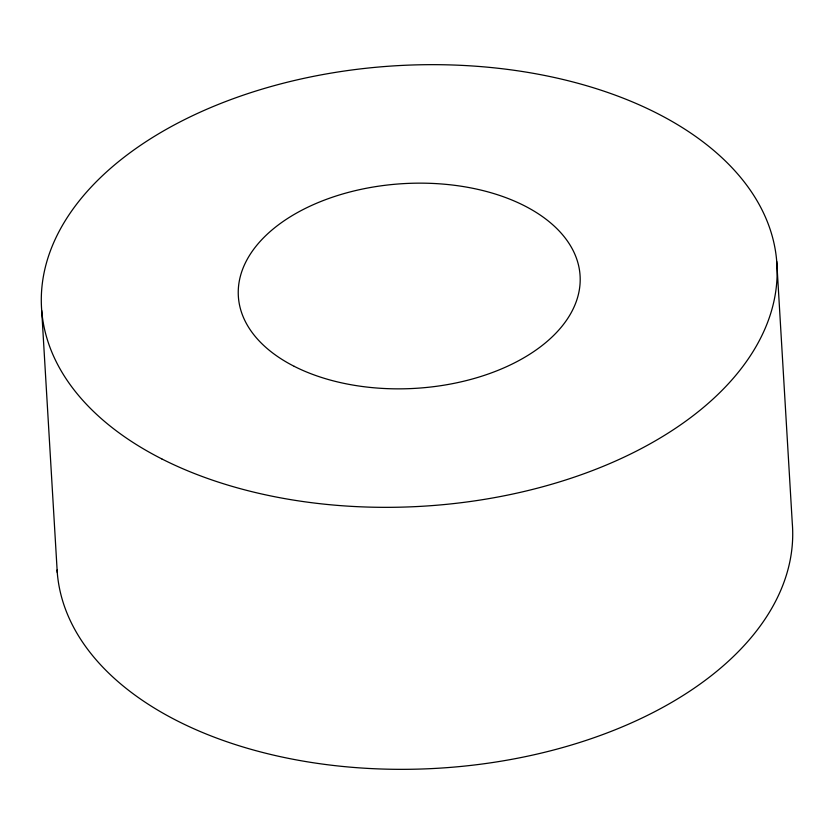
<?xml version="1.0" encoding="UTF-8"?>
<svg xmlns="http://www.w3.org/2000/svg" width="834" height="834" viewBox="0 0 834 834"><rect width="100%" height="100%" fill="white"/><g stroke="black" fill="none" stroke-linecap="round" stroke-linejoin="round"><path stroke-width="1.25" d="M776.735 261.469L792.3 523.46A368.357 220.656 -3.4 0 1 440.248 768.114A368.357 220.656 -3.4 0 1 57.087 569.997M41.7 310.54L57.265 572.531M294.235 366.345A171.168 102.53 -3.4 0 0 576.294 301.449A171.168 102.53 -3.4 0 0 357.129 190.215A171.168 102.53 -3.4 0 0 294.235 366.345M161.775 458.898A368.357 220.656 -3.4 0 0 768.76 319.234A368.357 220.656 -3.4 0 0 297.123 79.866A368.357 220.656 -3.4 0 0 161.775 458.898"/></g></svg>
